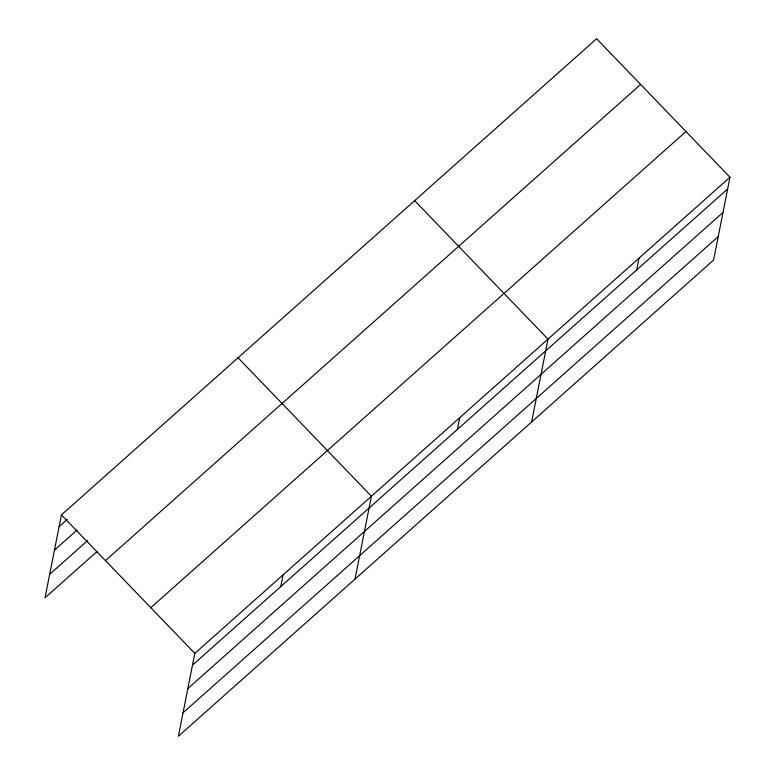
<?xml version="1.0" encoding="UTF-8"?>
<svg xmlns="http://www.w3.org/2000/svg" width="775" height="775" viewBox="0 0 775 775"><rect width="100%" height="100%" fill="white"/><g stroke="black" fill="none" stroke-linecap="round" stroke-linejoin="round"><path stroke-width="1.16" d="M729.972 177.223L194.806 653.383L178.395 736.25L713.562 260.09L729.972 177.223L596.605 38.75L61.438 514.91L45.027 597.777L97.292 551.277M280.782 586.578L283.108 574.817M354.998 579.119L371.409 496.252L238.041 357.779M457.386 429.447L459.711 417.686M531.611 421.978L548.012 339.121L414.644 200.648M636.663 269.933L638.988 258.172M59.113 526.671L67.222 519.463M54.463 550.134L76.987 530.1M49.678 574.314L87.517 540.64M105.448 560.606L640.615 84.446M150.796 607.687L685.962 131.527M192.481 665.144L727.638 188.984M187.831 688.607L722.998 212.447M183.045 712.787L718.212 236.617M61.438 514.91L194.806 653.383"/></g></svg>
